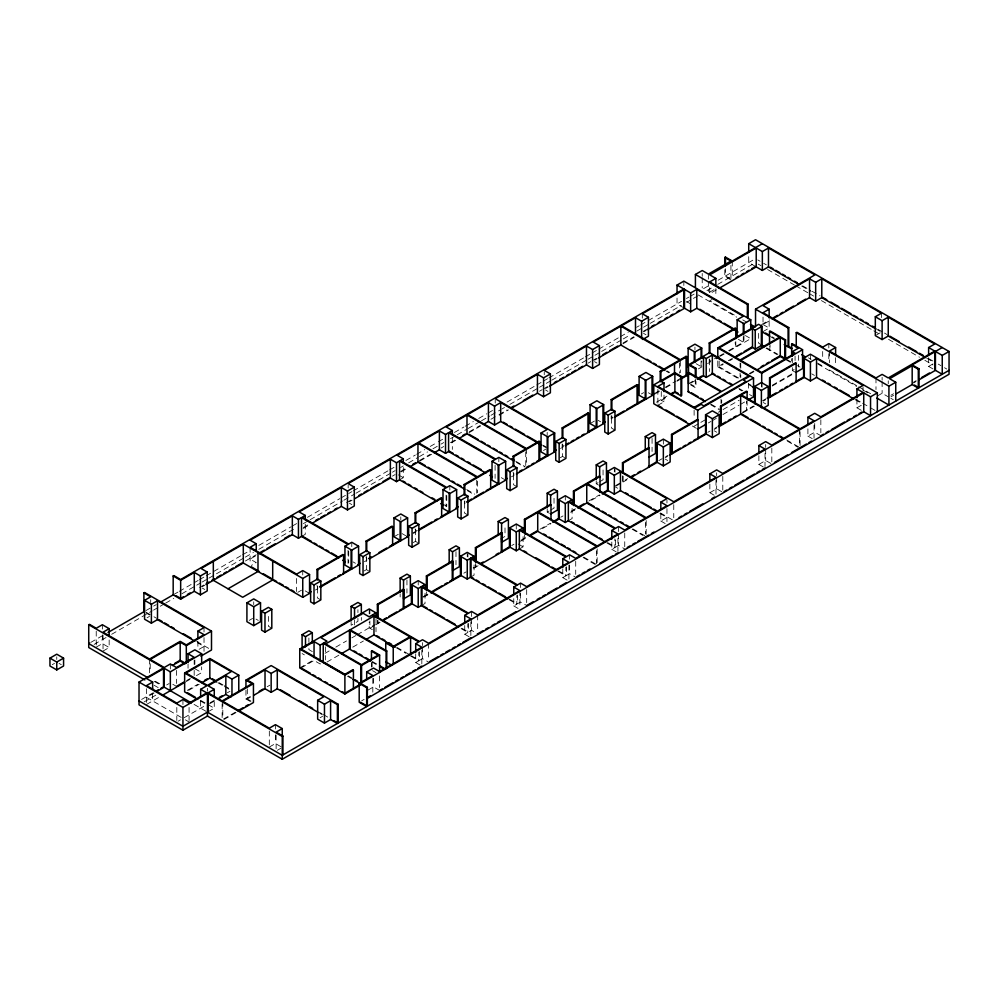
<?xml version="1.0" encoding="UTF-8"?>
<svg xmlns="http://www.w3.org/2000/svg" width="999" height="999" viewBox="0 0 999 999"><rect width="100%" height="100%" fill="white"/><g stroke="black" fill="none" stroke-linecap="round" stroke-linejoin="round"><path stroke-width="0.75" stroke-dasharray="5 3.75" d="M52.223 664.685L54.495 663.373M90.747 642.432L102.71 635.526M145.879 610.614L152.372 606.855M153.671 606.106L156.269 604.607M173.851 594.455L177.897 592.12M179.246 591.346L198.139 580.431M199.488 579.657L204.882 576.548M206.231 575.761L241.308 555.519M242.657 554.732L249.4 550.836M258.841 545.392L291.221 526.698M292.57 525.924L296.616 523.576M307.405 517.345L339.785 498.663M341.134 497.877L351.923 491.645M353.271 490.871L388.349 470.616M389.697 469.842L395.092 466.72M405.881 460.489L415.322 455.044M416.67 454.27L424.762 449.587M430.169 446.478L436.913 442.582M438.261 441.808L443.656 438.686M454.445 432.455L463.886 427.01M465.234 426.223L473.326 421.553M478.733 418.431L486.825 413.761M488.174 412.987L493.568 409.865M507.055 402.085L535.389 385.726M536.738 384.952L542.132 381.83M543.481 381.056L547.527 378.721M548.876 377.934L583.953 357.692M585.302 356.905L590.696 353.796M592.045 353.009L597.439 349.9M598.788 349.126L619.03 337.437M620.379 336.663L628.471 331.98M636.563 327.31L639.26 325.749M640.609 324.975L681.568 301.323M686.413 298.526L688.985 297.04M690.272 296.303L694.13 294.081M703.558 288.636L710.189 284.802M718.156 280.207L754.407 259.278M94.143 644.405L106.294 637.399M111.688 634.278L152.185 610.901M153.534 610.114L158.928 607.005M160.277 606.218L164.323 603.883M165.684 603.109L173.776 598.426M181.88 593.756L195.379 585.963M196.728 585.177L200.774 582.842M202.123 582.067L207.517 578.945M208.878 578.171L243.968 557.904M245.317 557.13L253.421 552.447M258.816 549.338L293.906 529.07M303.359 523.613L308.753 520.504M310.102 519.717L342.507 501.023M343.856 500.237L354.645 494.006M356.006 493.219L391.096 472.964M392.445 472.19L395.142 470.629M400.549 467.507L403.246 465.946M408.641 462.837L418.094 457.38M419.443 456.593L427.535 451.923M432.942 448.801L439.685 444.905M441.034 444.13L443.731 442.569M450.487 438.673L455.881 435.552M457.23 434.777L466.683 429.32M468.032 428.546L480.182 421.528M481.53 420.754L489.635 416.071M490.984 415.297L500.424 409.84M501.773 409.066L504.483 407.505M509.877 404.383L538.224 388.024M539.572 387.237L544.967 384.128M546.316 383.341L550.374 381.006M551.723 380.232L586.813 359.965M588.161 359.19L593.568 356.069M594.917 355.294L600.312 352.172M601.66 351.398L621.915 339.697M623.264 338.923L630.007 335.027M636.763 331.131L642.157 328.009M643.506 327.235L648.9 324.113M650.262 323.339L681.306 305.419M686.7 302.297L692.095 299.176M693.443 298.401L700.199 294.505M706.942 290.609L712.349 287.487M717.744 284.378L754.195 263.336M709.677 292.17L716.32 288.336M96.229 647.127L102.36 643.593L109.166 647.527L109.166 638.823M147.028 617.807L149.475 616.395M199.55 587.487L204.945 584.365M245.417 561.001L256.206 554.77M303.421 527.509L308.816 524.4M346.591 502.584L351.985 499.475M392.457 476.111L395.154 474.55M400.549 471.441L405.944 468.319M419.43 460.527L430.232 454.295M441.021 448.076L443.718 446.516M450.462 442.619L455.856 439.498M469.355 431.718L480.144 425.487M490.934 419.255L497.677 415.359M499.025 414.585L507.117 409.902M539.497 391.221L542.195 389.66M543.543 388.873L547.589 386.538M588.061 363.174L590.759 361.613M592.107 360.839L597.502 357.729M623.139 342.932L633.928 336.7M643.368 331.243L647.414 328.908M202.31 586.675L204.758 585.264M255.394 556.031L250.112 559.078L256.243 562.612L251.336 565.446M303.097 528.483L309.69 524.675M349.475 501.71L352.123 500.187M401.074 471.915L407.567 468.169M419.93 461.026L431.618 454.283M451.398 442.857L456.593 439.86M468.956 432.729L480.631 425.986M499.188 415.272L508.429 409.94M545.579 388.486L548.214 386.963M594.592 360.189L597.227 358.678M622.814 343.906L634.228 337.312M643.631 331.88L646.266 330.357M716.358 289.885L709.715 293.731L709.715 284.84M103.034 651.061L109.166 647.527M302.197 536.076L305.269 534.315L305.269 522.702M400.249 479.47L403.309 477.697L403.309 466.096M712.162 299.388L709.715 300.799L737.474 316.833M199.113 649.3L204.021 646.465L197.377 642.632M249.188 620.391L252.585 618.418M297.839 592.295L301.523 590.172M393.981 536.788L398.526 534.165M543.506 450.462L545.966 449.051M590.084 423.576L594.617 420.954M641.383 393.956L643.643 392.644M761.563 324.563L769.58 319.942M763.024 317.07L763.024 324.513L771.003 319.905M412.762 533.029L417.682 530.182M562.162 443.856L562.162 446.765L564.76 445.267M611.188 415.559L611.188 418.456L613.773 416.97M655.544 392.857L659.053 390.834M665.384 387.175L675.736 381.193M677.035 380.444L679.62 378.958M709.24 358.953L709.24 361.85L713.124 359.615M714.41 358.866L718.293 356.618M719.592 355.881L723.476 353.634M728.646 350.649L743.281 342.195L743.281 336.388M315.397 590.022L317.719 588.673L317.719 585.776M364.41 561.725L366.745 560.377L366.745 557.467M413.436 533.416L415.771 532.067L415.771 529.17M511.488 476.81L513.823 475.462L513.823 472.564M560.514 448.501L562.849 447.152L562.849 444.255M655.057 393.918L660.901 390.547M665.846 387.687L673.276 383.404M676.96 381.268L679.42 379.857M698.351 368.931L701.748 366.958L701.748 361.151M707.592 363.599L709.914 362.25L709.914 359.34M720.267 356.268L724.15 354.033M729.32 351.036L750.773 338.661L745.416 335.564M763.024 331.581L769.155 328.047L769.155 317.882M141.608 699.437L153.222 692.732M166.671 684.964L169.118 683.553M364.173 570.941L366.446 569.63L369.842 571.59M413.199 542.632L415.472 541.333L418.868 543.294M560.277 457.729L562.537 456.418L565.946 458.379M656.418 402.21L666.97 396.116M688.511 383.691L695.104 379.882M717.781 360.976L717.781 366.783L723.051 363.748M728.333 360.701L732.279 358.416M154.096 693.006L146.516 697.389L181.631 717.657M661.276 391.496L661.276 400.199L668.693 395.916M691.108 382.979L696.053 380.119M719.143 360.976L719.143 366.783L723.151 364.473M729.819 360.627L732.492 359.078M144.181 701.885L155.794 695.179M657.866 405.307L663.998 401.773L663.998 393.069M186.588 680.544L190.384 678.358M146.516 704.47L160.227 696.553M186.001 681.668L189.922 679.407M196.441 675.636L201.661 672.627L201.661 666.82M690.771 385.002L695.316 387.624L695.991 387.225L695.991 381.418M187.3 690.359L197.902 684.228M188.649 690.359L199.251 684.24M749.3 373.551L754.57 370.517M749.974 373.951L753.933 371.665M178.034 721.253L180.494 719.842M184.203 717.694L206.768 704.67M210.102 702.747L215.397 699.687M227.31 692.806L229.957 691.283M209.403 703.933L215.722 700.287M694.118 426.248L699.5 423.139M700.848 422.365L704.882 420.03M718.331 412.275L721.016 410.714M723.039 409.553L739.185 400.224M500.462 539.035L505.007 536.413L505.007 524.8M547.215 509.14L547.215 512.037L549.487 510.726M550.624 510.077L554.033 508.104L554.033 495.042M596.241 480.831L596.241 483.741L598.513 482.43M599.65 481.768L603.059 479.807L603.059 468.194M792.344 367.62L792.344 370.517L797.239 367.694M772.377 385.189L793.73 372.864M208.129 711.738L214.261 708.204L214.261 699.487M708.328 422.952L710.988 421.416M712.324 420.654L716.308 418.344M722.951 414.51L738.91 405.307M740.234 404.533L746.89 400.699M772.239 386.051L794.655 373.114M245.954 690.272L245.954 698.988L251.261 695.916M267.17 686.738L269.83 685.202M299.75 667.931L314.435 659.452M325.125 653.284L329.133 650.961M335.814 647.115L346.491 640.946M351.835 637.861L355.844 635.539M357.18 634.777L375.037 624.462M377.372 620.217L377.372 623.114L379.957 621.615M422.889 596.828L428.983 593.319M463.848 573.189L466.108 571.878M473.089 567.857L476.098 566.895L476.098 563.998M511.738 545.541L513.998 544.23M520.941 540.222L527.035 536.713M539.972 529.233L550.324 523.264L550.998 523.651L540.921 529.47M560.764 517.232L563.024 515.921M571.128 511.251L576.061 508.404M588.998 500.936L599.338 494.955L600.024 495.354L587.424 502.622M615.484 485.639L620.154 482.942M622.489 475.786L622.489 481.593L627.672 478.608M658.803 460.626L662.212 458.666M665.684 456.655L668.019 455.307M707.829 432.33L710.102 431.019M714.71 428.359L717.045 427.01M742.532 412.287L753.421 406.006M762.562 400.724L766.071 398.701M876.535 334.927L880.206 332.804M247.315 688.823L247.315 698.988L251.111 696.79M301.111 667.931L314.048 660.464L320.179 663.998L323.239 662.225M374.55 625.524L369.88 628.221L369.88 620.966M375.724 624.85L380.644 622.015M423.576 597.227L429.67 593.706M473.763 568.244L478.683 565.409M520.454 541.296L525.124 538.598L525.124 535.689M570.654 512.312L576.673 508.841M616.171 486.026L620.841 483.329M622.489 481.593L623.176 481.993L628.346 478.996M665.197 457.729L667.532 456.381M714.223 429.42L716.558 428.072M742.469 413.111L755.269 405.719M763.248 401.123L765.584 399.775M223.426 719.068L236.451 711.55M224.138 719.442L236.126 712.524M421.965 605.232L425.037 603.458L425.037 591.845M470.991 576.923L474.063 575.149L474.063 563.548M520.017 548.613L523.089 546.853L523.089 533.791M569.043 520.317L572.102 518.543L572.102 506.93M326.948 662.05L340.184 654.407M352.784 647.14L363.374 641.021M269.318 747.065L275.437 743.518L282.255 747.452M320.105 717.732L322.565 716.32M367.819 690.197L373.489 686.912L379.62 690.459M415.709 653.833L415.709 662.537L418.768 660.776L418.768 652.06M411.476 655.781L419.455 660.376L422.515 658.616L428.646 662.15M464.735 625.524L464.735 634.24L467.794 632.467L467.794 623.763M461.838 628.246L468.481 632.08L471.54 630.307L477.672 633.841M513.761 598.676L513.761 605.931L516.82 604.17L516.82 595.454M509.527 599.175L517.494 603.771L520.566 602.01L526.685 605.544M562.774 568.918L562.774 577.634L565.846 575.861L565.846 567.157M558.553 570.866L566.52 575.474L569.592 573.701L575.711 577.235M611.8 542.07L611.8 549.325L614.872 547.552L614.872 538.848M607.579 542.557L615.546 547.165L618.618 545.392L624.737 548.938M660.826 513.761L660.826 521.028L666.957 517.482L658.978 512.887M709.852 484.016L709.852 492.719L716.658 488.786L722.789 492.32M758.878 455.706L758.878 464.41L765.684 460.489L771.815 464.023M807.904 428.858L807.904 436.113L814.709 432.18L820.841 435.714M856.93 399.101L856.93 407.804L863.049 404.27M877.222 396.091L882.117 393.256L888.248 396.803M928.62 357.704L928.62 366.408L934.752 362.874M361.663 700.823L364.148 699.387M890.908 395.267L893.556 393.731M913.486 382.23L916.145 380.694M277.347 750.286L281.031 748.164M913.473 383.017L916.058 381.531M890.933 396.815L893.593 395.292M757.804 259.927L760.077 261.238M763.686 263.324L766.37 264.872M802.622 285.801L810.676 290.459M812.025 291.233L820.079 295.879M877.796 329.208L883.166 332.305M884.515 333.079L887.199 334.64M928.82 358.666L932.841 360.989M938.211 364.086L940.896 365.634M944.505 367.719L946.777 369.031M801.697 286.051L811.001 291.421M877.459 329.795L880.107 331.331M926.785 358.266L933.428 362.113M758.229 264.111L760.913 265.659M767.632 269.53L794.505 285.052M795.853 285.826L807.954 292.807M809.29 293.581L814.672 296.691M821.39 300.574L872.452 330.057M873.8 330.831L880.519 334.702M888.573 339.36L919.492 357.205M924.862 360.314L932.929 364.96M755.544 266.483L748.726 262.55L748.726 255.294M928.62 366.408L934.752 369.955M730.019 278.596L725.474 275.974L725.474 268.719M730.931 279.907L724.799 276.373L724.799 269.118M763.024 324.513L769.155 328.047M890.833 398.289L893.281 399.712M742.756 319.88L746.728 322.178M772.04 336.788L774.612 338.274M808.516 357.842L811.088 359.328M817.532 363.049L822.676 366.021M829.482 369.955L857.392 386.064M858.715 386.825L870.678 393.731M698.076 294.867L736.713 317.17M771.166 337.063L773.763 338.574M817.744 363.961L856.692 386.451M863.411 390.322L868.78 393.419M686.525 301.561L691.87 304.658M762.037 345.167L758.641 343.194L758.641 331.593M766.708 347.864L777.871 354.308M786.663 359.378L791.208 362M797.452 365.609L799.999 367.083M811.762 373.863L814.435 375.412M855.931 399.375L861.288 402.46M862.624 403.234L869.317 407.105M870.653 407.879L876.011 410.964M766.033 348.251L777.06 354.62M785.988 359.777L791.658 363.049L791.658 358.691M855.082 399.662L861.725 403.496M683.84 307.879L677.035 303.946L677.035 295.242M738.386 339.36L743.968 342.595L743.968 335.327M792.344 370.517L795.067 372.09M856.93 407.804L863.049 411.351M719.143 366.783L740.084 378.871L740.084 373.064M748.613 383.803L751.236 385.314M709.24 361.85L709.914 362.25M717.781 366.783L739.073 379.083M748.388 384.453L752.384 386.763M643.531 333.354L645.978 334.765M696.166 363.736L701.748 366.958M738.898 388.411L742.881 390.709M749.537 394.555L752.197 396.091M763.298 402.497L765.758 403.921M739.198 389.373L741.882 390.921M807.904 436.113L814.023 439.647M689.872 383.691L695.991 387.225M666.945 370.854L669.617 372.39M786.712 439.997L798.738 446.94M666.271 371.241L668.93 372.789M787.374 441.158L798.051 447.327M711.188 404.258L719.068 408.803M710.501 404.645L719.705 409.952M594.505 361.65L596.965 363.074M648.363 392.757L650.824 394.168M661.276 400.199L663.998 401.773M714.273 430.806L716.733 432.217M692.369 426.024L696.365 428.321M758.878 464.41L765.009 467.957M611.188 418.456L611.875 418.856L611.875 415.946M545.479 389.96L547.939 391.371M598.114 420.342L600.574 421.765M614.972 430.082L611.563 428.109L611.563 416.496M665.259 459.103L667.707 460.527M709.852 492.719L715.983 496.253M562.162 446.765L562.849 447.152M543.306 445.317L548.651 448.401M615.009 486.7L617.669 488.249M660.414 512.924L672.427 519.855M543.206 446.041L545.854 447.564M596.241 483.741L598.513 485.052M660.826 521.028L666.957 524.562M515.734 461.238L525.087 466.633M632.829 528.846L644.855 535.776M516.396 462.4L524.4 467.02M632.155 529.233L642.832 535.402M513.823 475.462L513.136 472.165M573.463 509.902L574.15 510.289M501.298 477.659L503.746 479.083M516.92 486.688L513.511 484.715L513.511 471.653M606.893 542.957L614.872 547.552M547.215 512.037L549.487 513.349M611.8 549.325L617.931 552.859M466.708 489.535L474.725 494.168M583.803 557.142L595.829 564.085M467.37 490.696L474.038 494.555M583.129 557.542L595.142 564.472M525.124 538.598L524.45 535.302M398.414 474.875L403.309 477.697M467.894 514.985L464.498 513.024L464.498 501.411M518.181 544.018L523.089 546.853M444.093 504.782L446.753 506.318L446.753 494.705M557.867 571.253L565.846 575.861M562.774 577.634L568.906 581.168M415.771 532.067L415.097 528.771M349.388 503.171L351.835 504.595M402.023 533.566L405.694 535.689M508.841 599.562L516.82 604.17M513.761 605.931L519.88 609.477M366.745 560.377L366.071 557.08M427.072 595.204L426.398 591.908M352.997 561.863L355.444 563.286M461.151 628.633L467.794 632.467M464.735 634.24L470.854 637.774M317.719 588.673L317.045 585.377M377.372 623.114L378.047 623.501L378.047 620.604M305.195 590.884L308.878 593.006M320.829 599.899L317.42 597.939L317.42 586.326M372.327 629.645L369.205 627.834L369.205 622.027M396.865 647.34L410.152 655.007M396.603 647.976L405.919 653.358M410.601 656.056L418.768 660.776M415.709 662.537L421.828 666.083M372.377 661.5L377.61 664.522M371.69 661.9L376.923 664.922M372.577 670.666L375.986 672.627M202.31 588.086L204.77 589.497M255.994 619.08L258.266 620.391M271.803 628.209L268.394 626.236L268.394 614.622M312.312 651.598L308.903 649.625L308.903 643.818M348.264 675.886L352.26 678.196M347.452 676.198L351.486 678.533M302.098 653.558L304.37 654.869M145.916 612.137L152.61 615.996M153.946 616.77L156.618 618.319M196.778 641.495L211.501 649.999M319.343 712.262L322.015 713.81M323.364 714.585L328.708 717.669M146.166 613.061L149.563 615.034M319.805 713.311L322.452 714.847M194.855 668.693L201.661 672.627M219.043 682.654L222.989 684.939M224.3 685.701L229.57 688.736M247.315 698.988L250.999 701.111M217.882 682.779L223.239 685.863M224.588 686.638L229.945 689.735M245.954 698.988L252.085 702.522M172.802 684.265L176.473 686.388M200.749 700.399L206.119 703.496M208.129 704.67L214.261 708.204M200.262 700.911L205.469 703.908M155.32 681.243L161.676 684.914M154.183 681.38L160.864 685.239M194.056 704.395L206.768 711.738M154.183 685.314L158.192 687.624M185.389 719.842L189.073 721.965M59.028 663.373L61.301 664.685M888.248 380.831L888.248 383.741M882.117 377.297L882.117 380.194M882.117 381.655L882.117 393.256M881.443 313.224L881.443 317.582M875.986 377.934L875.986 389.548M863.049 386.85L863.049 391.208M835.614 357.704L835.614 366.408M829.482 351.086L829.482 362.687M828.808 343.606L828.808 347.964M828.808 353.771L828.808 362.487M822.676 351.498L822.676 358.766M820.841 419.755L820.841 432.817M814.709 423.476L814.709 432.18M814.023 425.137L814.023 438.199M810.414 354.22L810.414 360.027M800.074 431.743L800.074 446.253M799.387 429.233L799.387 445.192M798.476 355.369L798.476 366.983M795.067 356.131L795.067 360.477M792.344 358.304L792.344 362.662M771.815 448.052L771.815 462.574M770.217 345.529L769.53 350.274L769.53 345.916M765.684 444.518L765.684 447.415M765.684 448.876L765.684 460.489M765.009 453.434L765.009 466.496M762.075 382.917L762.075 387.275M761.4 382.53L761.4 386.888M748.601 383.179L748.601 388.986M747.102 400.274L747.102 410.439L746.415 410.052L746.415 401.336M740.759 363.299L740.759 369.106M740.759 374.912L740.759 377.822M740.084 362.912L740.084 367.257M735.788 341.496L735.788 347.302L735.114 342.557M732.292 261.039L732.292 278.459M730.931 265.397L730.931 278.459M722.789 476.361L722.789 490.871M721.703 400.162L721.703 403.072M721.016 399.101L721.016 403.459M716.658 472.827L716.658 475.724M716.658 477.172L716.658 488.786M715.983 480.294L715.983 494.805M715.846 288.561L715.846 297.265M709.615 359.89L709.615 371.503M708.353 274.076L708.353 279.882M708.353 281.331L708.353 291.483M702.222 273.439L702.222 276.336M702.222 277.784L702.222 287.949M701.073 360.764L701.073 366.571M695.316 378.908L695.316 387.624M694.942 347.065L694.942 349.962M694.118 410.277L694.118 418.981M683.84 281.144L683.84 285.502M680.307 361.139L680.307 372.752M679.62 362.987L679.62 373.151M673.763 504.657L673.763 517.732M666.957 500.062L666.957 502.972M666.957 508.591L666.957 521.653M663.348 439.135L663.348 444.942M657.866 389.348L657.866 403.858M652.072 438.436L652.072 451.498M646.191 520.579L646.191 535.102M645.504 522.427L645.504 534.04M642.307 313.773L642.307 318.132M624.737 532.966L624.737 547.477M623.176 476.186L623.176 481.993M618.618 526.523L618.618 532.33M618.618 533.778L618.618 545.392M617.931 538.349L617.931 551.411M615.546 539.91L615.546 547.165M615.009 469.28L615.009 472.19M614.323 467.445L614.323 471.79M597.165 548.888L597.165 563.399M596.478 550.736L596.478 563.798M575.711 561.276L575.711 574.338M569.592 554.832L569.592 559.19M569.592 564.984L569.592 573.701M568.906 565.197L568.906 579.72M566.52 566.758L566.52 575.474M565.297 495.741L565.297 500.099M562.537 444.805L562.537 456.418M547.19 432.367L547.19 435.277M544.255 371.84L544.255 374.737M526.685 589.572L526.685 602.634M526.423 448.539L526.423 465.946M525.736 451.835L525.736 466.346M520.566 583.129L520.566 587.487M520.566 593.294L520.566 602.01M519.88 590.609L519.88 606.568M517.494 595.067L517.494 603.771M516.271 524.05L516.271 529.857M498.838 457.38L498.838 461.738M495.229 400.137L495.229 403.047M495.092 465.347L495.092 478.409M477.672 614.972L477.672 632.392M477.397 481.193L477.397 492.807M476.71 480.132L476.71 493.194M475.424 563.598L475.424 566.508M471.54 611.438L471.54 617.245M471.54 618.693L471.54 630.307M470.854 621.815L470.854 636.326M468.481 623.364L468.481 632.08M467.932 554.195L467.932 557.105M467.245 552.36L467.245 556.705M464.797 500.861L464.797 503.771L464.123 500.474M455.981 551.648L455.981 564.722M452.335 437.787L452.335 449.4M449.825 485.676L449.825 490.034M446.078 495.104L446.078 506.718M428.646 643.281L428.646 659.253M422.515 642.644L422.515 645.554M422.515 647.002L422.515 658.616M421.828 650.112L421.828 664.635M419.455 651.673L419.455 660.376M418.219 580.656L418.219 585.014M415.472 529.72L415.472 541.333M406.955 579.957L406.955 593.019M400.799 516.895L400.799 519.792M400.149 594.055L400.149 596.952M379.62 675.936L379.62 687.549M376.011 618.693L376.011 631.768M373.489 678.209L373.489 686.912M372.814 678.421L372.814 692.931M372.127 662.362L372.127 666.72M371.453 662.749L371.453 667.107M369.88 609.353L369.88 613.711M369.205 608.965L369.205 614.772M366.446 556.568L366.446 569.63M361.338 617.482L361.338 620.391M357.929 609.715L357.929 612.612M357.929 618.418L357.929 621.328L351.124 625.262L351.124 622.352M354.533 619.967L354.533 625.774M351.773 542.295L351.773 546.64M348.701 551.311L348.701 562.924M348.164 485.052L348.164 487.949M348.027 550.262L348.027 563.324M325.624 646.852L325.624 659.914M308.903 638.011L308.903 642.369M302.747 570.591L302.747 574.949M296.616 578.483L296.616 591.545M276.124 735.027L276.124 749.537M275.437 724.65L275.437 729.008M275.437 734.814L275.437 743.518M269.318 731.093L269.318 745.616M253.721 601.798L253.721 604.707M250.112 547.277L250.112 564.697M222.814 701.348L222.814 717.307M222.128 703.858L222.128 718.368M207.455 688.311L207.455 691.208M204.021 627.597L204.021 631.955M204.021 637.574L204.021 652.085M200.649 700.948L200.649 708.204M197.889 641.296L197.889 649.999M194.855 659.989L194.855 664.335M194.181 660.202L194.181 664.547M194.181 670.354L194.181 676.161M189.073 707.442L189.073 720.504M188.049 663.923L188.049 668.269M182.942 699.55L182.942 705.356M176.811 707.442L176.811 720.504M176.473 670.416L176.473 683.478M170.342 663.973L170.342 669.78M152.647 693.668L152.647 700.936M150.699 599.712L150.699 602.622M150.225 663.786L150.225 672.502M149.55 659.04L149.55 675.012M146.516 688.686L146.516 703.021M103.034 635.102L103.034 649.612M102.36 624.725L102.36 629.083M102.36 634.889L102.36 643.593M96.229 631.168L96.229 645.679M56.756 656.818L56.756 659.44"/><path stroke-width="1.5" d="M144.843 679.919L88.736 647.527L88.736 624.725L89.423 624.338L96.229 628.259L102.36 624.725L109.166 628.658L109.166 635.913M143.893 611.75L143.893 592.882L144.568 592.494L211.501 631.131L211.501 649.999L200.899 656.131M160.177 602.36L173.177 594.855L173.177 575.973L173.851 575.586L180.657 579.52L683.84 289.011L683.84 307.879M677.035 293.781L677.035 285.077L683.84 281.144L750.773 319.792L750.773 328.496M695.416 287.525L695.416 274.463L702.222 270.529L708.353 274.076L730.931 261.039L724.799 257.505L724.799 264.76M724.799 257.505L725.474 257.105L732.292 261.039L762.349 243.681M748.726 252.397L748.726 243.681L755.544 239.748L949.05 351.473L949.05 374.275L282.255 759.252L207.455 716.071L182.942 730.219L139.023 704.857L139.023 682.055L163.536 667.906L163.536 686.775L160.951 688.274M194.718 641.096L157.505 619.617L151.386 623.151L144.568 619.218L144.568 600.349L150.699 596.815L143.893 592.882M173.177 575.973L180.657 580.307L194.281 572.439L200.412 575.973L207.218 572.052L207.218 590.921L200.412 594.855L194.281 591.308L180.657 599.175L173.177 594.855M205.981 584.552L243.306 563.011L302.747 597.327L309.553 593.394L309.553 574.525L302.747 578.458L243.306 544.143L201.086 568.506L207.218 572.052M320.317 587.187L358.579 565.097L358.579 546.216L351.773 550.149L351.773 569.018L344.955 565.097L344.955 546.216L348.027 544.455L301.523 517.607L298.451 519.368L292.332 515.834L250.112 540.209L256.243 543.743L256.243 550.998M312.325 523.151L341.358 506.393L347.477 509.94L354.295 506.006L354.295 487.137L347.477 491.071L341.358 487.524L299.138 511.9L305.269 515.447L305.269 519.792M418.356 530.581L456.63 508.479L456.63 489.61L449.825 493.543L449.825 512.412L443.007 508.479L443.007 489.61L446.078 487.849L399.563 460.989L396.503 462.762L390.372 459.228L348.164 483.603L354.295 487.137M464.123 494.667L464.123 484.503L476.71 477.235L417.957 443.306L397.19 455.294L403.309 458.828L403.309 463.186M492.032 461.313L498.838 465.234L498.838 484.115L492.032 480.182L492.032 461.313L495.092 459.54L448.588 432.692L445.529 434.465L439.398 430.919L418.631 442.907L477.397 476.835L489.997 469.567L490.671 469.955L490.671 488.823L489.997 488.436L498.164 483.716L498.164 464.847M513.136 466.358L513.136 456.193L525.736 448.926L466.983 414.997L446.216 426.985L452.335 430.532L452.335 434.877M516.408 473.963L554.682 451.873L554.682 433.004L547.864 436.938L547.864 455.806L541.058 451.873L541.058 433.004L547.19 429.47L500.686 402.622L494.555 406.156L488.424 402.622L467.657 414.61L526.423 448.539L539.01 441.258L539.697 441.658L539.697 460.527L539.01 460.127L539.01 441.258M511.063 408.416L537.45 393.181L543.581 396.715L550.387 392.794L550.387 373.926L543.581 377.847L537.45 374.313L495.229 398.688L554.682 433.004M549.537 386.201L586.475 364.885L592.607 368.419L599.412 364.485L599.412 345.617L592.607 349.55L586.475 346.004L544.255 370.379L550.387 373.926M660.214 381.443L660.214 371.291L679.62 360.077L620.854 326.161L593.281 342.083L599.412 345.617M642.757 339.46L648.438 336.188L648.438 317.307L641.62 321.241L635.501 317.707L621.54 325.761L680.307 359.69L686.088 356.343L686.775 356.743L686.775 375.612L686.088 375.224L686.088 356.343M737.15 337.212L737.15 319.792L743.281 316.246L696.778 289.398L690.646 292.944L684.527 289.398L642.307 313.773L648.438 317.307M755.544 326.598L755.544 309.178L814.984 274.862L768.481 248.002L762.349 251.548L756.218 248.002L709.715 274.862L715.846 278.396L715.846 285.652M49.95 658.129L56.756 654.195L63.574 658.129L63.574 665.996L56.756 669.917L49.95 665.996L49.95 658.129L56.756 662.062L63.574 658.129M109.166 628.658L103.034 632.192L149.55 659.04L180.182 641.358L186.313 644.892L204.021 634.665L197.889 631.131L197.889 638.386M144.568 600.349L151.386 604.283L157.505 600.749L204.021 627.597L197.889 631.131M256.243 543.743L250.112 547.277L296.616 574.138L302.747 570.591L309.553 574.525M305.269 515.447L302.197 517.207L348.701 544.055L351.773 542.295L358.579 546.216M403.309 458.828L400.249 460.601L446.753 487.45L449.825 485.676L456.63 489.61M452.335 430.532L449.275 432.292L495.779 459.153L498.838 457.38L505.656 461.313L505.656 480.182L467.382 502.272M715.846 278.396L709.715 281.93L748.051 304.071L748.051 318.581M89.423 643.206L88.736 643.593L147.515 677.522M108.017 632.467L144.568 611.363M183.354 596.828L180.657 598.389L176.124 595.766M187.412 594.492L190.11 592.931M206.293 583.591L208.991 582.03M211.688 580.469L214.385 578.921M217.083 577.36L221.129 575.024M223.826 573.463L226.523 571.903M229.221 570.354L233.267 568.006M235.976 566.458L242.72 562.562M260.252 552.435L264.298 550.099M266.995 548.538L275.087 543.868M284.54 538.411L289.935 535.302M315.559 520.504L318.256 518.943M320.954 517.382L325 515.047M327.709 513.498L330.407 511.938M334.453 509.602L337.15 508.041M358.728 495.579L361.426 494.018M364.123 492.47L368.169 490.122M370.866 488.573L378.971 483.903M383.017 481.555L389.76 477.672M412.687 464.423L415.384 462.874M462.599 435.614L465.297 434.053M511.163 407.567L513.861 406.019M523.314 400.562L532.754 395.104M554.333 382.642L557.03 381.094M559.727 379.533L563.786 377.197M566.483 375.636L569.18 374.076M571.878 372.527L575.923 370.192M578.621 368.631L582.667 366.296M602.897 354.608L606.942 352.272M609.652 350.711L617.744 346.041M651.46 326.573L654.158 325.012M658.216 322.677L660.913 321.116M664.959 318.781L667.657 317.22M670.354 315.672L673.051 314.111M677.097 311.775L679.795 310.214M736.163 277.672L738.748 276.174M741.333 274.688L743.918 273.202M746.503 271.703L749.075 270.217M751.66 268.719L755.544 266.483M259.353 553.746L292.332 534.702L298.451 538.236L301.523 536.475L338.723 557.954M354.757 498.663L390.372 478.096L396.503 481.63L399.563 479.87L436.775 501.348M410.164 466.67L417.957 462.175L464.697 489.16M434.203 452.784L439.398 449.787L445.529 453.334L448.588 451.56L485.801 473.039M459.19 438.361L466.983 433.866L513.723 460.851M484.527 423.738L488.424 421.491L494.555 425.025L500.686 421.491L541.87 445.267M598.538 357.917L620.854 345.03L664.934 370.467M647.589 329.595L684.527 308.266L690.646 311.813L696.778 308.266L737.974 332.055M719.018 288.361L756.218 266.883L762.349 270.417L768.481 266.883L799.038 284.515M228.009 588.798L257.992 571.49L257.992 552.622M695.416 274.463L747.364 304.458L748.051 304.071M246.915 602.834L253.721 598.901L260.527 602.834L260.527 621.703L253.721 625.624L246.915 621.703L246.915 602.834L253.721 606.755L260.527 602.834M407.604 517.919L400.799 521.853L400.799 540.721L393.981 536.788L393.981 517.919L400.799 513.986L407.604 517.919L407.604 536.788L369.343 558.878M603.696 404.707L596.89 408.628L596.89 427.497L590.084 423.576L590.084 404.707L596.89 400.774L603.696 404.707L603.696 423.576L565.434 445.666M652.722 376.398L645.916 380.332L645.916 399.2L639.11 395.267L639.11 376.398L645.916 372.465L652.722 376.398L652.722 395.267L614.46 417.357M688.136 366.958L688.136 348.089L694.942 344.168L701.748 348.089L701.748 358.254M211.501 631.131L186.313 645.679L180.182 642.145L150.225 659.44L164.223 667.519L170.342 663.973L176.473 667.519L194.181 657.292L188.049 653.758L188.049 662.462M925.449 357.505L888.248 336.026L882.117 339.56L875.311 335.627L875.311 316.758L881.443 313.224L821.79 278.783L815.659 282.33L809.54 278.783L763.024 305.632L769.155 309.178L769.155 317.882M317.045 579.57L317.045 569.418L342.919 554.482L343.594 554.87L343.594 573.738L342.919 573.351L351.086 568.631L351.086 549.762M366.071 551.273L366.071 541.108L391.945 526.173L392.619 526.56L392.619 545.429L391.945 545.042M415.097 522.964L415.097 512.812L440.971 497.864L441.645 498.264L441.645 517.132L440.971 516.733L449.138 512.025L449.138 493.156M562.162 438.062L562.162 427.897L588.036 412.962L588.723 413.349L588.723 432.217L588.036 431.83L588.036 412.962M611.188 409.752L611.188 399.588L637.062 384.652L637.749 385.04L637.749 403.921L637.062 403.521L637.062 384.652M709.24 353.147L709.24 342.982L735.114 328.047L735.788 328.434L735.788 338.599M317.045 569.418L317.719 569.805L343.594 554.87M366.071 541.108L366.745 541.508L392.619 526.56M415.097 512.812L415.771 513.199L441.645 498.264M464.123 484.503L464.797 484.89L490.671 469.955M498.838 465.234L505.656 461.313M513.136 456.193L513.823 456.593L539.697 441.658M562.162 427.897L562.849 428.284L588.723 413.349M611.188 399.588L611.875 399.987L637.749 385.04M660.214 371.291L660.901 371.678L686.775 356.743M688.136 348.089L694.942 352.023L701.748 348.089M709.24 342.982L709.914 343.381L735.788 328.434M737.15 319.792L743.968 323.726L750.773 319.792M769.155 309.178L763.024 312.712L788.773 327.572L788.773 346.441L792.269 348.464M188.049 653.758L194.855 649.825L201.661 653.758L201.661 663.923M261.588 611.301L268.394 607.367L271.803 609.34L271.803 628.209L264.985 632.13L261.588 630.169L261.588 611.301L264.985 613.261L271.803 609.34M310.614 582.991L317.42 579.07L320.829 581.031L320.829 599.899L314.011 603.833L310.614 601.86L310.614 582.991L314.011 584.964L320.829 581.031M359.64 554.695L366.446 550.761L369.842 552.722L369.842 571.59L363.037 575.524L359.64 573.563L359.64 554.695L363.037 556.655L369.842 552.722M408.653 526.386L415.472 522.452L418.868 524.425L418.868 543.294L412.063 547.227L408.653 545.254L408.653 526.386L412.063 528.359L418.868 524.425M457.679 498.089L464.498 494.155L467.894 496.116L467.894 514.985L461.088 518.918L457.679 516.958L457.679 498.089L461.088 500.049L467.894 496.116M506.705 469.78L513.511 465.846L516.92 467.819L516.92 486.688L510.114 490.621L506.705 488.648L506.705 469.78L510.114 471.74L516.92 467.819M555.731 441.471L562.537 437.55L565.946 439.51L565.946 458.379L559.14 462.312L555.731 460.352L555.731 441.471L559.14 443.444L565.946 439.51M604.757 413.174L611.563 409.24L614.972 411.213L614.972 430.082L608.166 434.003L604.757 432.043L604.757 413.174L608.166 415.134L614.972 411.213M689.71 424.488L653.783 403.733L653.783 384.865L674.887 372.677L681.693 376.611L681.693 395.479L681.018 395.879L674.887 392.332L671.178 394.48M688.511 383.691L688.511 364.822L709.615 352.635L753.533 377.984L753.533 396.853L748.214 399.925M717.781 358.079L717.781 347.914L758.641 324.325L762.037 326.298L762.037 345.167L755.232 349.101L752.509 347.527L735.164 357.542M201.661 653.758L170.342 671.84L164.223 668.306L146.516 678.521L152.647 682.055L152.647 689.322M681.693 376.611L681.018 377.01L674.887 373.464L661.276 381.331L663.998 382.904L663.998 391.608M663.998 382.904L657.866 386.438L694.979 407.867L701.098 404.333L703.82 405.906L746.041 381.531L743.318 379.957L749.45 376.411L712.337 354.995L706.206 358.529L703.483 356.955L689.872 364.822L695.991 368.356L695.991 377.073M762.037 326.298L755.232 330.232L752.509 328.659L719.143 347.914L740.084 360.002L779.57 337.2L769.53 331.406L769.53 344.468M174.85 663.299L180.182 660.227M773.588 317.632L777.584 315.309M780.256 313.773L782.929 312.225M785.601 310.689L793.618 306.069M797.627 303.746L805.631 299.126M172.365 665.521L180.182 661.013L185.09 663.836M772.327 319.143L809.54 297.652L815.659 301.198L821.79 297.652L876.135 329.033M152.647 682.055L146.516 685.601L176.811 703.096L182.942 699.55L189.073 703.096L206.768 692.869L200.649 689.335L200.649 696.59M705.244 401.61L688.161 391.745L688.161 372.877L688.848 372.49L721.703 391.458L748.601 375.924M688.511 364.822L695.316 368.756L695.991 368.356M311.213 591.658L308.878 593.006L309.553 593.394M319.63 586.788L335.152 577.822M337.749 576.336L340.334 574.837M360.227 563.349L357.892 564.697L358.579 565.097M368.656 558.491L371.241 556.992M379.008 552.509L386.763 548.026M389.36 546.54L400.112 540.322L400.112 521.453M409.253 535.052L406.918 536.388L407.604 536.788M418.968 529.433L431.905 521.965M434.503 520.467L437.087 518.981M458.279 506.743L455.944 508.091L456.63 508.479M466.633 501.923L471.678 499.013M474.2 497.552L476.71 496.103M477.397 495.704L483.691 492.07M486.213 490.621L488.736 489.16M507.305 478.434L504.97 479.782L505.656 480.182M519.443 471.428L521.965 469.98M526.423 467.407L528.933 465.946M531.456 464.498L533.978 463.037M536.5 461.588L547.19 455.407L547.19 436.538M553.995 432.617L553.995 451.486L556.331 450.137M566.046 444.518L568.631 443.032M571.228 441.533L573.813 440.047M576.398 438.549L578.983 437.05M581.568 435.564L584.153 434.066M588.036 431.83L596.216 427.11L596.216 408.241M603.021 404.308L603.021 423.176L605.357 421.828M616.371 415.472L624.125 410.989M626.71 409.503L635.776 404.27M637.062 403.521L645.229 398.801L645.229 379.932M652.047 375.999L652.047 394.88L654.382 393.531M680.307 378.559L684.927 375.886M686.088 375.224L688.423 373.876M680.644 379.145L689.11 374.263M716.383 358.516L718.98 357.018M769.53 331.406L770.217 331.019L785.539 339.86L785.539 358.728L780.431 355.781M197.665 699.4L184.64 691.882L184.64 673.014L209.84 658.478L238.773 675.187L238.773 691.146M209.84 659.265L186.001 673.014L207.455 685.401L231.281 671.64L209.84 659.265L209.84 678.134L201.898 682.717M155.794 691.246L158.379 689.76M670.928 393.831L673.563 392.32M699.063 377.597L701.698 376.074M736.238 356.131L741.508 353.097M744.143 351.573L752.047 347.003M156.631 691.545L164.223 687.175L191.421 702.884M697.29 379.395L703.483 375.824L706.206 377.397L712.337 373.863L732.479 385.489M755.544 309.178L788.086 327.972L788.773 327.572M785.539 339.86L784.852 340.247L780.256 337.6L740.759 360.402L761.7 372.49L795.067 353.221L792.344 351.648L792.344 356.006M176.473 686.388L184.066 682.005M162.762 695.092L184.703 682.417M688.161 391.745L688.848 391.358M796.253 347.202L796.253 332.679L796.94 332.292L822.676 347.153L828.808 343.606L835.614 347.54L835.614 354.795M204.533 680.406L207.18 678.87M791.658 355.794L791.658 344.18L792.344 343.793L802.559 349.687L802.559 368.556L795.966 372.365M788.773 346.441L788.086 346.84L788.086 327.972M200.649 689.335L206.768 685.801L184.64 673.014M238.773 675.187L231.968 679.108L225.836 675.574L208.129 685.801L214.261 689.335L214.261 696.59M761.151 366.708L763.773 365.197M766.408 363.673L769.043 362.15M771.678 360.639L779.57 356.069M756.555 370.142L780.256 356.468L784.852 359.116L784.852 340.247M694.118 407.38L721.016 391.845L688.161 372.877M302.098 649.2L302.098 634.69L308.903 630.756L312.312 632.729L312.312 642.881M351.124 620.903L351.124 606.381L357.929 602.459L361.338 604.42L361.338 614.585M400.149 592.594L400.149 578.084L406.955 574.15L410.364 576.123L410.364 594.992L403.546 598.913L403.546 580.044L410.364 576.123M449.175 562.837L449.175 549.775L455.981 545.854L459.39 547.814L459.39 566.683L452.572 570.616L452.572 551.748L459.39 547.814M498.201 534.54L498.201 521.478L505.007 517.544L508.404 519.505L508.404 538.374L501.598 542.307L501.598 523.439L508.404 519.505M547.215 507.692L547.215 493.169L554.033 489.235L557.43 491.208L557.43 510.077L550.624 514.01M596.241 479.383L596.241 464.872L603.059 460.939L606.455 462.899L606.455 481.768L599.65 485.701M645.267 449.625L645.267 436.563L652.072 432.629L655.481 434.602L655.481 453.471L648.676 457.392M792.344 351.648L798.476 348.114L791.658 344.18M139.023 682.055L182.942 707.417L207.455 693.269L282.255 736.45L282.929 736.051L282.929 754.919M208.129 711.738L208.129 692.869L214.261 689.335M302.098 634.69L305.507 636.65L312.312 632.729M351.124 606.381L354.533 608.354L361.338 604.42M547.215 493.169L550.624 495.142L557.43 491.208M596.241 464.872L599.65 466.833L606.455 462.899M645.267 436.563L648.676 438.524L655.481 434.602M653.783 384.865L697.702 410.227L753.533 377.984M717.781 347.914L761.7 373.276L802.559 349.687M245.954 687.374L245.954 680.119L271.154 665.571L338.087 704.208L338.087 723.076L334.066 720.766M360.402 685.039L344.892 693.993L299.75 667.931L299.75 649.063L369.205 608.965L376.011 612.887L376.011 617.245M377.372 617.307L377.372 604.245L403.246 589.31L403.921 589.697L403.921 608.566L403.246 608.179L403.246 589.31M403.246 608.179L411.413 603.458L411.413 584.59L418.219 580.656L425.037 584.59L425.037 588.948M426.398 590.459L426.398 575.936L452.272 561.001L452.947 561.401L452.947 580.269L452.272 579.87L452.272 561.001M449.687 581.368L460.439 575.149L460.439 556.281L467.245 552.36L474.063 556.281L474.063 560.639M475.424 562.15L475.424 547.639L501.298 532.692L501.973 533.091L501.973 551.96L501.298 551.573L501.298 532.692M501.298 551.573L509.465 546.853L509.465 527.984L516.271 524.05L523.089 527.984L523.089 532.33M524.45 532.392L524.45 519.33L550.324 504.395L550.998 504.782L550.998 519.305M605.569 542.182L568.356 520.704L565.297 522.477L558.491 518.543L558.491 499.675L565.297 495.741L572.102 499.675L572.102 504.033M573.463 505.544L573.463 491.033L599.338 476.086L600.024 476.486L600.024 492.445M657.654 512.112L620.454 490.634L614.323 494.168L607.517 490.247L607.517 471.378L614.323 467.445L673.763 501.76L715.983 477.385L709.852 473.851L709.852 481.106M622.489 472.889L622.489 462.724L648.363 447.789L649.05 448.176L649.05 467.045M656.543 461.938L656.543 443.069L663.348 439.135L670.154 443.069L670.154 461.938L663.348 465.871L656.543 461.938L648.363 466.658M698.076 419.88L672.202 434.815L672.202 453.683L671.515 453.284L671.515 434.415L697.389 419.48L698.076 419.88L698.076 438.748L697.389 438.349L705.556 433.628L712.374 437.562L719.18 433.628L719.18 414.76L712.374 410.839L705.556 414.76L705.556 433.628M758.878 452.797L758.878 445.542L765.684 441.62L771.815 445.154L799.387 429.233L740.634 395.304L721.228 406.506L721.228 425.374L720.541 424.987L720.541 406.118L746.415 391.183L747.102 391.571L747.102 398.826M754.582 402.422L754.582 386.463L761.4 382.53L768.206 386.463L768.206 405.332L763.661 407.954M796.116 363.261L770.241 378.209L770.241 397.078L769.567 396.678L769.567 377.809L795.441 362.874L796.116 363.261L796.116 382.142L795.441 381.743L803.608 377.023L810.414 380.956L816.545 377.422L853.758 398.901M803.608 377.023L803.608 358.154L810.414 354.22L877.347 392.869L877.347 411.738M317.657 700.287L324.463 704.208L330.594 700.674L337.4 704.607L337.4 723.476L330.594 719.542L324.463 723.076L317.657 719.155L317.657 700.287L323.788 696.74L277.285 669.892L271.154 673.426L265.022 669.892L247.315 680.119L253.446 683.653L253.446 702.522L238.798 710.988M379.62 672.489L379.62 655.069L361.576 665.496L323.239 643.356L320.179 645.129L314.048 641.595L301.111 649.063L344.892 674.337L352.722 669.817L353.409 670.204L353.409 689.073L352.722 688.686M377.372 604.245L378.047 604.632L403.921 589.697M426.398 575.936L427.072 576.336L452.947 561.401M475.424 547.639L476.098 548.026L501.973 533.091M524.45 519.33L525.124 519.73L537.724 512.45L596.478 546.378L575.711 558.366L569.592 554.832L566.52 556.605L520.017 529.745L523.089 527.984M550.998 504.782L538.399 512.062L597.165 545.991L617.931 533.99L611.8 530.457L611.8 539.16M573.463 491.033L574.15 491.421L586.75 484.153L645.504 518.069L624.737 530.069L618.618 526.523L615.546 528.296L569.043 501.448L572.102 499.675M600.024 476.486L587.424 483.753L646.191 517.682L666.957 505.694L660.826 502.147L660.826 509.415M622.489 462.724L623.176 463.111L649.05 448.176M747.102 391.571L741.308 394.917L800.074 428.833L814.023 420.779L807.904 417.245L807.904 424.5M219.368 697.389L222.015 695.866M218.257 698.825L225.836 694.442L230.744 697.277M253.446 683.653L222.814 701.348L269.318 728.196L275.437 724.65L282.255 728.583L282.255 759.252M376.011 612.887L372.952 614.66L419.455 641.508L422.515 639.747L428.646 643.281L470.854 618.905L464.735 615.372L464.735 622.627M411.413 584.59L418.219 588.523L421.291 586.75L467.794 613.598L464.735 615.372M421.965 605.232L421.965 586.363L425.037 584.59M460.439 556.281L467.245 560.214L470.317 558.441L516.82 585.302L513.761 587.062L513.761 594.318M473.651 578.458L470.991 576.923L470.991 558.054L474.063 556.281M509.465 527.984L516.271 531.918L519.343 530.144L565.846 556.992L562.774 558.766L562.774 567.469M558.491 499.675L565.297 503.608L568.356 501.835L614.872 528.683L611.8 530.457M607.517 471.378L614.323 475.299L620.454 471.765L666.957 498.613L660.826 502.147M656.543 443.069L663.348 447.003L670.154 443.069M705.556 414.76L712.374 418.693L719.18 414.76M754.582 386.463L761.4 390.397L768.206 386.463M803.608 358.154L810.414 362.088L816.545 358.554L863.049 385.402L856.93 388.936L856.93 397.652M835.614 347.54L829.482 351.086L875.986 377.934L882.117 374.388L888.248 377.934L934.752 351.086L934.752 369.955M875.311 316.758L882.117 320.691L888.248 317.158L934.752 344.006L928.62 347.54L928.62 354.795M325.624 643.943L349.45 630.194L386.089 651.336L386.763 650.948L386.763 668.368M350.137 648.663L350.137 629.795L373.963 616.033L373.963 634.902L395.267 647.202M697.702 429.095L705.669 424.488M259.216 691.333L263.199 689.035M383.841 619.38L386.426 617.882M389.011 616.395L396.778 611.912M399.363 610.414L401.948 608.928M431.568 591.82L441.92 585.851M444.505 584.353L447.09 582.854M480.594 563.523L483.179 562.025M496.116 554.557L498.701 553.059M530.919 534.465L537.387 530.731M552.647 521.915L558.491 518.543M578.646 506.905L583.816 503.921M602.847 492.944L607.517 490.247M630.257 477.11L634.14 474.875M638.024 472.627L640.609 471.141M672.814 452.547L680.569 448.064M683.166 446.565L685.751 445.079M688.336 443.581L690.921 442.082M693.506 440.596L696.103 439.098M718.206 426.336L725.711 422.003M728.308 420.504L730.893 419.006M733.478 417.52L736.063 416.021M767.232 398.027L776.036 392.944M779.919 390.709L782.504 389.21M785.089 387.724L787.674 386.226M790.271 384.727L792.856 383.241M253.646 695.329L265.022 688.761L271.154 692.307L277.285 688.761L318.469 712.549M383.229 620.516L412.1 603.846L412.1 584.977M430.956 592.956L461.126 575.549L461.126 556.68M481.281 563.911L510.152 547.24L510.152 528.371M530.169 535.689L537.724 531.318L580.456 555.993M553.334 522.315L559.165 518.943L559.165 500.074M577.934 508.104L586.75 503.021L629.482 527.697M602.36 494.006L608.191 490.634L608.191 471.765M630.931 477.51L657.217 462.337L657.217 443.456M669.867 455.032L706.243 434.028L706.243 415.159M718.893 426.723L740.634 414.173L783.366 438.848M767.919 398.426L804.295 377.422L804.295 358.554M237.762 710.789L242.969 707.791M245.579 706.281L248.177 704.782M411.413 603.458L418.219 607.392L421.291 605.619L458.491 627.097M460.439 575.149L467.245 579.083L470.317 577.322L507.517 598.801M509.465 546.853L516.271 550.786L519.343 549.013L556.543 570.491M341.508 653.646L349.45 649.063L370.392 661.138M366.021 639.497L373.963 634.902M371.453 659.852L371.453 651.148L372.127 650.749L379.62 655.069M385.751 650.149L385.751 642.881L386.426 642.494L393.231 646.428L409.915 636.788L372.265 615.059L369.205 616.82L363.074 613.286L320.854 637.662L326.985 641.196L323.926 642.969L361.576 664.71L378.259 655.069L371.453 651.148M299.75 649.063L344.892 675.124L353.409 670.204M385.751 642.881L393.231 647.215L410.601 637.187L418.768 641.907L415.709 643.668L415.709 652.384M366.683 679.233L366.683 671.977L373.489 668.044L379.62 671.578L421.828 647.215L415.709 643.668M709.852 473.851L716.658 469.917L722.789 473.451L765.009 449.088L758.878 445.542M807.904 417.245L814.709 413.311L820.841 416.845L863.049 392.47L856.93 388.936M359.19 683.378L366.683 687.699L366.683 706.568L359.19 702.247L359.19 683.378L372.814 675.511L366.683 671.977M282.255 728.583L276.124 732.117L282.929 736.051M877.347 392.869L870.541 396.803L863.735 392.869L360.552 683.378L367.357 687.312L367.357 706.181L360.552 702.247M942.244 347.54L912.174 364.897L918.993 368.831L918.993 387.699L914.447 385.077M359.727 684.64L344.892 693.206L342.245 691.67M918.993 368.831L918.306 369.218L912.174 365.684L889.61 378.721L895.741 382.255L895.741 401.123M337.4 704.607L338.087 704.208M366.683 687.699L367.357 687.312M796.253 332.679L888.923 386.188L895.741 382.255M918.643 380.045L935.426 370.342L935.426 351.473L942.244 355.407L949.05 351.473M367.857 697.24L370.329 695.816M379.62 690.459L382.255 688.935M384.89 687.412L392.807 682.841M395.454 681.318L398.089 679.795M400.724 678.271L403.359 676.748M406.006 675.224L409.965 672.939M412.599 671.415L415.234 669.892M417.882 668.368L421.828 666.083M429.957 661.388L437.874 656.818M440.522 655.294L443.156 653.771M445.791 652.247L449.75 649.962M452.385 648.438L455.032 646.915M457.667 645.391L460.302 643.868M462.937 642.345L470.854 637.774M477.672 633.841L482.942 630.794M485.576 629.27L488.224 627.747M492.182 625.461L494.817 623.938M497.452 622.427L500.099 620.903M502.734 619.38L515.921 611.763M526.685 605.544L533.291 601.735M537.25 599.45L539.885 597.926M542.519 596.403L545.167 594.88M547.802 593.356L557.03 588.024M559.677 586.5L566.271 582.692M577.01 576.485L579.607 574.987M582.205 573.488L584.802 571.99M587.4 570.491L589.997 568.993M599.762 563.361L612.737 555.856M615.334 554.358L617.931 552.859M627.335 547.44L629.932 545.941M632.529 544.443L635.127 542.944M637.724 541.446L645.504 536.95M646.191 536.55L648.788 535.052M651.385 533.553L653.97 532.055M679.045 517.582L681.68 516.058M684.315 514.535L686.962 513.011M689.597 511.488L702.784 503.871M712.025 498.538L714.66 497.015M724.113 491.558L726.748 490.047M729.382 488.523L732.03 487M734.665 485.477L743.893 480.144M746.54 478.621L754.445 474.05M757.092 472.527L759.727 471.004M762.362 469.48L765.009 467.957M774.437 462.5L787.574 454.92M791.508 452.647L799.387 448.101M800.074 447.702L806.418 444.043M808.953 442.582L811.488 441.108M820.841 435.714L823.476 434.19M826.111 432.667L828.758 431.143M831.393 429.62L844.58 422.003M847.227 420.479L849.862 418.956M853.82 416.67L856.455 415.159M859.09 413.636L861.737 412.112M921.465 377.622L929.432 373.014M367.295 698.351L863.735 411.738L870.541 415.671L870.541 396.803M896.253 393.756L912.174 384.553L918.306 388.087L918.306 369.218M949.05 370.342L282.255 755.319L207.455 712.137L182.942 726.285L139.023 700.936M748.726 243.681L755.544 247.615M928.62 347.54L934.752 351.086M770.404 267.208L773.089 268.756M775.773 270.304L779.807 272.627M782.492 274.176L785.177 275.724M787.861 277.285L790.546 278.833M794.567 281.156L797.252 282.705M822.764 297.427L826.785 299.762M830.818 302.085L838.873 306.73M841.558 308.279L850.948 313.711M853.633 315.259L857.666 317.582M860.351 319.131L863.036 320.679M865.721 322.227L868.406 323.788M872.427 326.111L875.112 327.66M889.884 336.188L899.287 341.608M908.678 347.04L916.732 351.685M919.417 353.234L923.451 355.557M935.426 370.342L942.244 374.275L942.244 355.407M750.386 324.288L755.057 326.973M765.609 333.067L768.181 334.553M750.873 325.349L754.37 327.372M762.05 331.805L769.854 336.313M784.178 344.58L791.583 348.863M801.635 354.657L805.656 356.98M876.835 398.077L888.923 405.057L888.923 386.188M677.035 285.077L683.84 289.011M699.899 309.29L703.92 311.613M706.593 313.149L709.278 314.697M711.95 316.246L714.635 317.794M718.643 320.105L721.328 321.653M724 323.201L733.366 328.609M762.037 345.167L764.372 346.516M822.464 380.057L825.149 381.593M827.821 383.141L830.494 384.69M834.515 387.013L837.187 388.549M839.872 390.097L849.237 395.504M763.698 346.903L761.363 345.554L761.363 326.685M769.567 377.809L770.241 378.209M752.384 386.763L755.044 388.299M712.275 373.039L714.934 374.575M717.594 376.111L720.267 377.647M722.926 379.183L725.586 380.719M729.582 383.029L732.242 384.565M630.893 350.037L638.898 354.657M646.915 359.278L650.923 361.601M653.596 363.137L656.268 364.685M658.928 366.221L662.936 368.531M741.308 413.786L747.989 417.632M750.661 419.18L760.002 424.575M762.674 426.123L765.346 427.659M768.019 429.208L772.027 431.518M774.7 433.054L777.372 434.602M780.044 436.138L782.704 437.687M720.541 406.118L721.228 406.506M691.47 392.869L698.051 396.665M700.674 398.189L703.296 399.7M676.023 392.207L678.296 393.519M639.11 376.398L645.916 380.332M652.047 394.88L652.722 395.267M657.866 405.307L661.9 407.642M665.921 409.965L673.975 414.61M676.66 416.171L686.063 421.59M671.515 434.415L672.202 434.815M590.084 404.707L596.89 408.628M603.021 423.176L603.696 423.576M541.058 433.004L547.864 436.938M503.246 422.177L507.255 424.5M509.927 426.036L512.599 427.584M515.272 429.12L524.612 434.515M527.285 436.063L536.638 441.458M553.995 451.486L554.682 451.873M625.686 492.869L628.359 494.418M631.031 495.954L639.048 500.586M641.708 502.122L651.061 507.517M653.733 509.065L656.405 510.601M468.993 434.253L478.346 439.647M481.019 441.183L485.014 443.506M487.687 445.042L490.359 446.59M493.031 448.126L497.04 450.437M499.712 451.985L502.385 453.521M505.057 455.069L507.717 456.605M511.725 458.916L514.398 460.464M587.424 502.622L594.105 506.481M596.778 508.016L599.45 509.565M602.122 511.101L606.118 513.424M608.791 514.96L611.463 516.508M614.135 518.044L616.808 519.592M620.816 521.903L623.488 523.439M626.161 524.987L628.833 526.523M449.275 451.173L453.259 453.471M455.919 455.007L458.578 456.543M461.238 458.066L463.886 459.602M467.882 461.913L470.529 463.436M473.189 464.972L481.168 469.58M571.703 521.853L574.363 523.389M577.01 524.912L584.989 529.52M588.973 531.818L596.94 536.426M599.6 537.962L602.26 539.497M489.785 475.337L492.445 476.873M418.631 461.775L425.312 465.634M427.984 467.182L437.325 472.577M439.997 474.113L449.35 479.52M452.023 481.056L454.695 482.604M457.367 484.14L461.363 486.451M543.743 534.015L546.416 535.551M549.088 537.1L553.096 539.41M555.769 540.958L558.441 542.494M561.101 544.043L565.109 546.353M567.782 547.889L570.454 549.438M573.126 550.973L575.799 552.522M443.007 489.61L449.825 493.543M498.201 521.478L501.598 523.439M562.774 558.766L568.906 562.3L526.685 586.675L520.566 583.129L517.494 584.902L470.991 558.054M402.909 481.006L405.569 482.542M408.216 484.078L410.876 485.614M414.86 487.912L417.52 489.448M420.179 490.984L422.839 492.507M432.142 497.877L434.802 499.413M524 550.924L526.66 552.459M535.963 557.829L549.25 565.496M551.91 567.032L555.894 569.33M440.759 503.646L443.419 505.182M393.981 517.919L400.799 521.853M449.175 549.775L452.572 551.748M513.761 587.062L519.88 590.609L477.672 614.972L471.54 611.438L468.481 613.211L421.965 586.363M476.311 579.994L478.971 581.53M482.954 583.828L485.614 585.364M488.274 586.9L496.241 591.495M498.901 593.031L505.544 596.865M344.955 546.216L351.773 550.149M400.149 578.084L403.546 580.044M302.197 536.076L311.501 541.446M314.161 542.981L316.82 544.517M319.48 546.053L323.464 548.351M326.124 549.887L328.771 551.423M331.431 552.959L336.75 556.018M423.301 605.993L427.285 608.291M429.945 609.827L432.604 611.363M435.252 612.899L444.555 618.269M447.215 619.805L455.182 624.4M342.707 560.252L345.367 561.788M376.935 635.839L379.595 637.362M382.242 638.898L384.902 640.434M388.886 642.732L391.546 644.268M251.436 566.92L259.415 571.528M263.399 573.826L271.366 578.421M274.026 579.957L276.686 581.493M279.345 583.029L283.329 585.327M285.989 586.863L288.649 588.399M291.308 589.934L293.956 591.47M350.137 629.795L386.763 650.948M385.751 661.763L391.983 665.359M354.058 650.936L356.68 652.447M359.29 653.958L361.913 655.469M365.834 657.729L368.456 659.24M380.232 666.033L384.153 668.306M379.545 666.433L384.777 669.455M354.92 679.732L357.58 681.268M344.755 674.65L323.239 662.225L323.239 643.356M352.822 679.308L360.889 683.965L360.889 665.097M301.111 667.931L310.402 673.289M313.049 674.824L315.709 676.348M318.356 677.884L321.016 679.42M324.987 681.718L327.647 683.254M330.294 684.777L338.261 689.372M159.303 619.867L161.975 621.403M164.648 622.951L168.669 625.274M171.341 626.823L174.026 628.359M183.391 633.778L191.421 638.411M280.519 689.847L289.897 695.254M299.263 700.674L307.292 705.306M309.977 706.855L312.65 708.403M245.954 680.119L252.085 683.653L222.128 700.948L208.129 692.869M181.406 660.926L183.866 662.349M212.462 678.858L215.097 680.381M209.84 678.134L216.546 682.005M88.736 624.725L163.536 667.906M187.35 692.657L195.392 697.302M912.174 365.684L912.174 384.553M888.248 317.158L888.248 336.026M882.117 320.691L882.117 339.56M863.735 392.869L863.735 411.738M821.79 278.783L821.79 297.652M816.545 358.554L816.545 377.422M815.659 282.33L815.659 301.198M810.414 362.088L810.414 380.956M809.54 278.783L809.54 297.652M780.256 337.6L780.256 356.468M768.481 248.002L768.481 266.883M762.349 251.548L762.349 270.417M761.7 373.276L761.7 383.429M761.4 390.397L761.4 407.804M756.218 248.002L756.218 266.883M755.232 330.232L755.232 349.101M755.269 386.85L755.269 404.27M752.509 328.659L752.509 347.527M747.364 304.458L747.364 317.52M743.968 323.726L743.968 333.878M743.281 323.326L743.281 333.491M740.634 395.304L740.634 414.173M725.474 257.105L725.474 265.821M712.337 354.995L712.337 373.863M712.374 418.693L712.374 437.562M709.914 343.381L709.914 353.534M706.206 358.529L706.206 377.397M703.483 356.955L703.483 375.824M701.073 347.702L701.073 357.867M697.702 410.227L697.702 420.379M696.778 289.398L696.778 308.266M695.316 368.756L695.316 377.46M694.942 352.023L694.942 362.187M694.255 351.636L694.255 361.788M690.646 292.944L690.646 311.813M684.527 289.398L684.527 308.266M681.018 377.01L681.018 395.879M674.887 373.464L674.887 392.332M674.512 363.823L674.512 373.976M663.348 447.003L663.348 465.871M660.901 371.678L660.901 381.843M648.676 438.524L648.676 448.688M641.62 321.241L641.62 338.661M635.501 317.707L635.501 333.678M623.176 463.111L623.176 473.276M620.854 326.161L620.854 345.03M620.454 471.765L620.454 490.634M614.323 475.299L614.323 494.168M611.875 399.987L611.875 410.139M608.166 415.134L608.166 434.003M599.65 466.833L599.65 476.998M592.607 349.55L592.607 368.419M586.75 484.153L586.75 503.021M586.475 346.004L586.475 364.885M574.15 491.421L574.15 504.483M568.356 501.835L568.356 520.704M565.297 503.608L565.297 522.477M562.849 428.284L562.849 438.449M559.14 443.444L559.14 462.312M550.624 495.142L550.624 505.294M543.581 377.847L543.581 396.715M537.724 512.45L537.724 531.318M537.45 374.313L537.45 393.181M525.124 519.73L525.124 534.24M519.343 530.144L519.343 549.013M516.271 531.918L516.271 550.786M513.823 456.593L513.823 466.758M510.114 471.74L510.114 490.621M500.686 402.622L500.686 421.491M494.555 406.156L494.555 425.025M488.424 402.622L488.424 421.491M476.098 548.026L476.098 562.549M470.317 558.441L470.317 577.322M467.245 560.214L467.245 579.083M466.983 414.997L466.983 433.866M464.797 484.89L464.797 495.054M461.088 500.049L461.088 518.918M448.588 432.692L448.588 451.56M445.529 434.465L445.529 453.334M439.398 430.919L439.398 449.787M427.072 576.336L427.072 589.398M421.291 586.75L421.291 605.619M418.219 588.523L418.219 607.392M417.957 443.306L417.957 462.175M415.771 513.199L415.771 523.364M412.063 528.359L412.063 547.227M410.601 637.187L410.601 654.607M399.563 460.989L399.563 479.87M396.503 462.762L396.503 481.63M393.231 647.215L393.231 663.174M390.372 459.228L390.372 478.096M386.089 651.336L386.089 668.756M378.047 604.632L378.047 617.707M366.745 541.508L366.745 551.66M363.037 556.655L363.037 575.524M361.576 665.496L361.576 682.904M354.533 608.354L354.533 618.518M349.45 630.194L349.45 649.063M347.477 491.071L347.477 509.94M344.892 675.124L344.892 693.993M341.358 487.524L341.358 506.393M330.594 700.674L330.594 719.542M324.463 704.208L324.463 723.076M320.179 645.129L320.179 661.088M317.719 569.805L317.719 579.969M314.011 584.964L314.011 603.833M314.048 641.595L314.048 657.554M305.507 636.65L305.507 646.815M302.747 578.458L302.747 597.327M301.523 517.607L301.523 536.475M298.451 519.368L298.451 538.236M292.332 515.834L292.332 534.702M277.285 669.892L277.285 688.761M272.69 561.101L272.69 579.969L242.707 597.277L213.324 580.319L213.324 561.45M271.154 673.426L271.154 692.307M264.985 613.261L264.985 632.13M265.022 669.892L265.022 688.761M253.721 606.755L253.721 625.624M243.306 544.143L243.306 563.011M231.968 679.108L231.968 695.079M225.836 675.574L225.836 694.442M207.455 693.269L207.455 716.071M200.412 575.973L200.412 594.855M194.281 572.439L194.281 591.308M186.313 645.679L186.313 663.099M182.942 707.417L182.942 730.219M180.657 580.307L180.657 599.175M180.182 642.145L180.182 661.013M170.342 671.84L170.342 690.709M164.223 668.306L164.223 687.175M157.505 600.749L157.505 619.617M151.386 604.283L151.386 623.151M56.756 662.062L56.756 669.917"/></g></svg>
